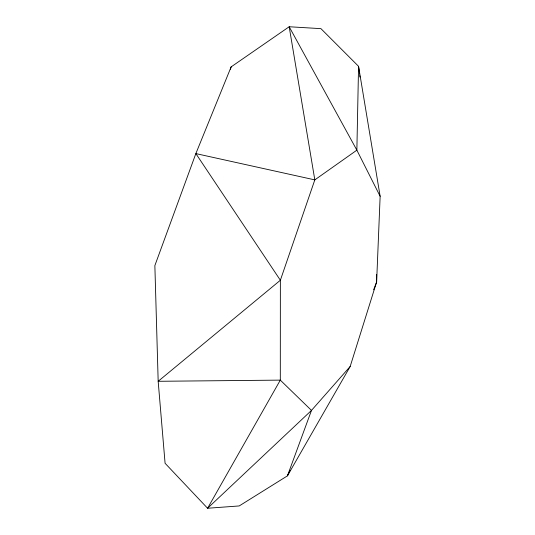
<?xml version="1.0" encoding="UTF-8"?>
<svg xmlns="http://www.w3.org/2000/svg" width="535" height="535" viewBox="0 0 535 535"><rect width="100%" height="100%" fill="white"/><g stroke="black" fill="none" stroke-linecap="round" stroke-linejoin="round"><path stroke-width="0.8" d="M376.647 274.508L376.627 282.005L350.164 366.502L287.435 475.862L239.205 505.943L207.587 508.25L165.081 463.277L158.173 381.294L154.862 265.594L195.857 153.592L231.133 66.888L289.181 26.75L320.933 28.649L358.557 66.32L380.138 196.285L376.627 282.005L373.617 289.789M230.451 69.289L231.133 66.888M288.94 472.699L287.435 475.862L311.484 410.405L350.164 366.502M289.241 472.064L289.963 470.559M380.138 196.285L356.865 150.161L289.181 26.75L314.814 179.88L280.367 280.246L280.307 380.124L207.587 508.25L311.484 410.405L280.307 380.124L158.173 381.294L280.367 280.246L195.857 153.592L314.814 179.88L356.865 150.161L358.557 66.32L359.547 74.071M359.741 75.596L359.935 77.127"/></g></svg>
